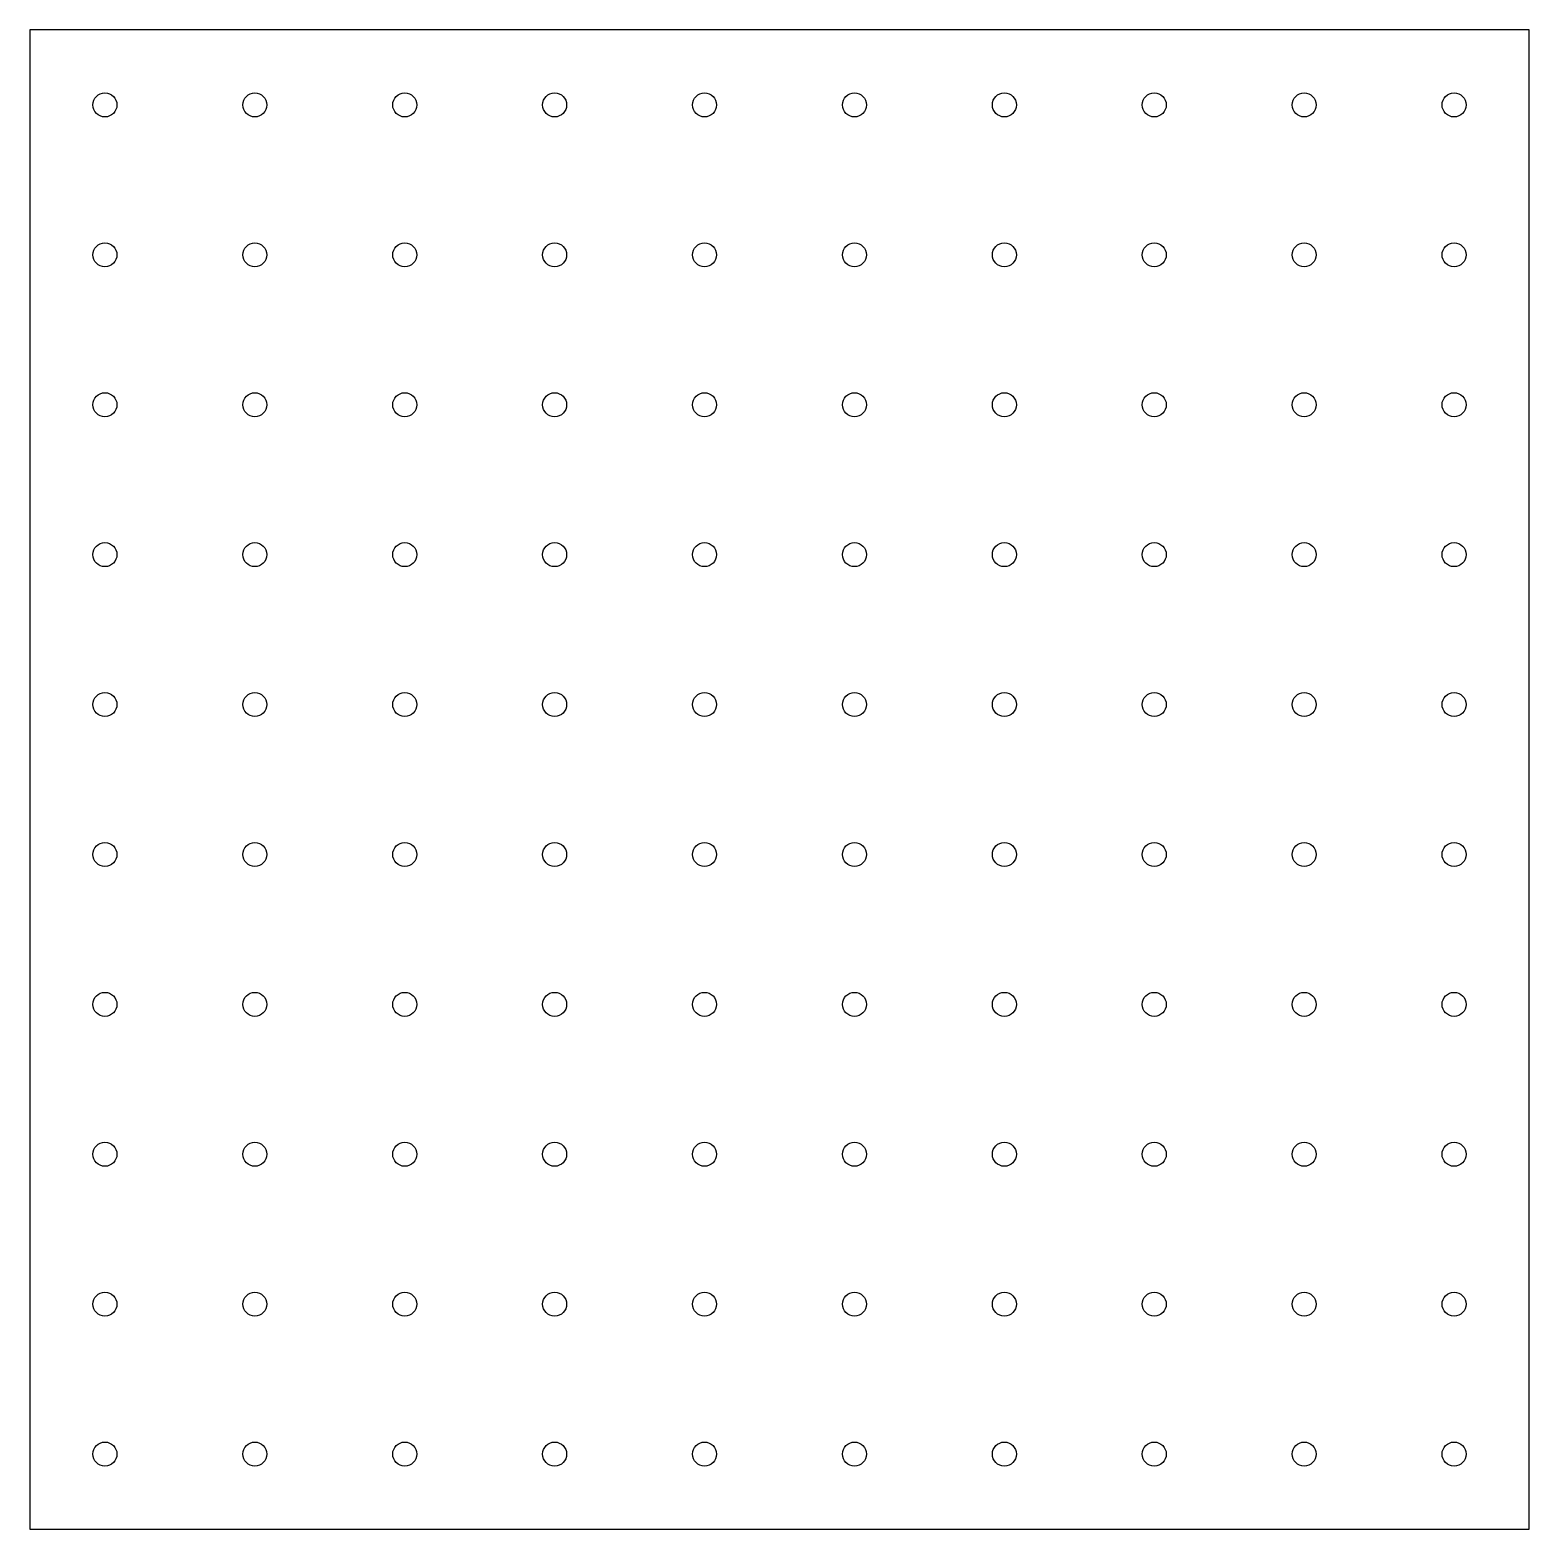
# Model space of a CAD drawing. Header units: metres. Extents: x 0 to 1000, y 0 to 1000.
import ezdxf

# ---------------------------------------------------------------- set-up
doc = ezdxf.new("R2010")
doc.units = ezdxf.units.M

msp = doc.modelspace()

# ---------------------------------------------------------------- linework, layer by layer
msp.add_lwpolyline([(0, 0), (1000, 0), (1000, 1000), (0, 1000), (0, 0)])
for centre in [(50, 950), (150, 950), (250, 950), (350, 950), (450, 950), (550, 950), (650, 950), (750, 950), (850, 950), (950, 950), (50, 850), (150, 850), (250, 850), (350, 850), (450, 850), (550, 850), (650, 850), (750, 850), (850, 850), (950, 850), (50, 750), (150, 750), (250, 750), (350, 750), (450, 750), (550, 750), (650, 750), (750, 750), (850, 750), (950, 750), (50, 650), (150, 650), (250, 650), (350, 650), (450, 650), (550, 650), (650, 650), (750, 650), (850, 650), (950, 650), (50, 550), (150, 550), (250, 550), (350, 550), (450, 550), (550, 550), (650, 550), (750, 550), (850, 550), (950, 550), (50, 450), (150, 450), (250, 450), (350, 450), (450, 450), (550, 450), (650, 450), (750, 450), (850, 450), (950, 450), (50, 350), (150, 350), (250, 350), (350, 350), (450, 350), (550, 350), (650, 350), (750, 350), (850, 350), (950, 350), (50, 250), (150, 250), (250, 250), (350, 250), (450, 250), (550, 250), (650, 250), (750, 250), (850, 250), (950, 250), (50, 150), (150, 150), (250, 150), (350, 150), (450, 150), (550, 150), (650, 150), (750, 150), (850, 150), (950, 150), (50, 50), (150, 50), (250, 50), (350, 50), (450, 50), (550, 50), (650, 50), (750, 50), (850, 50), (950, 50)]:
    msp.add_circle(centre, 8)

doc.saveas('drawing.dxf')
